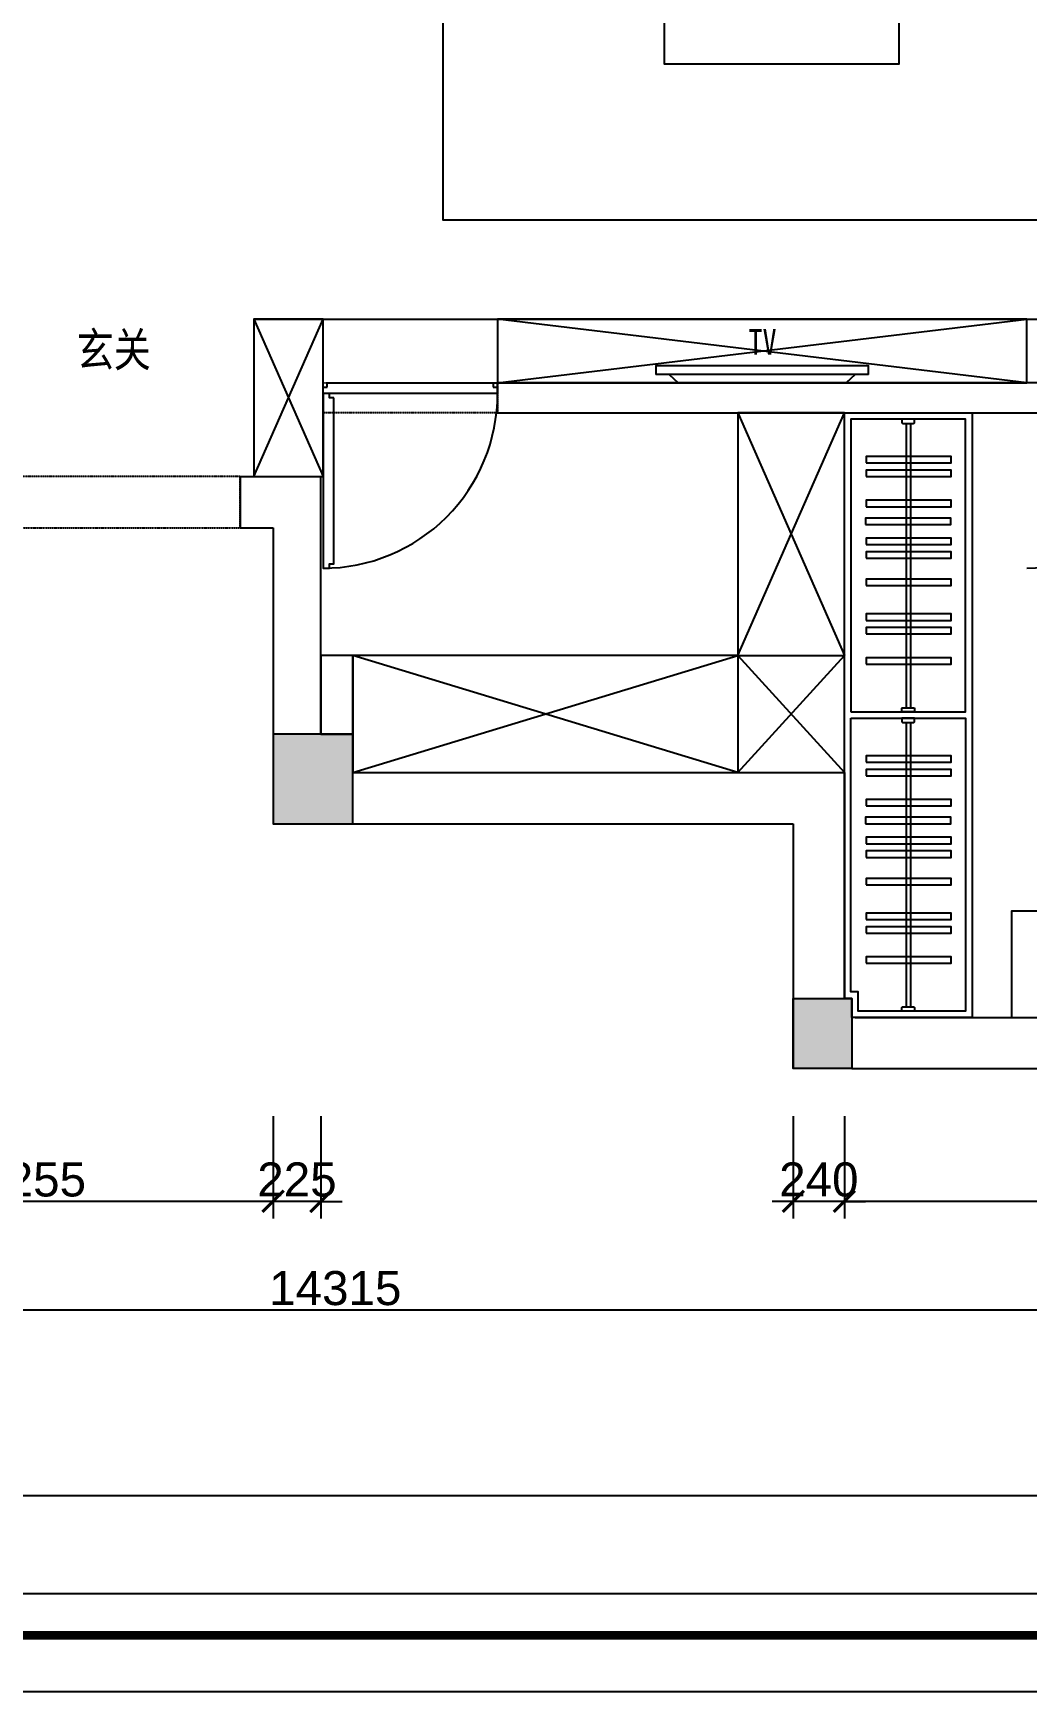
# Model space of a CAD drawing. Header units: millimetres. Extents: x 148889 to 229003, y -70503 to 111106.
# Drawn here: x 208928 to 213598, y -70503 to -62714 of the extents above; entities that cross this region are included whole.
import ezdxf
from ezdxf.enums import TextEntityAlignment as Align

# ---------------------------------------------------------------- set-up
doc = ezdxf.new("R2010")
doc.units = ezdxf.units.MM
doc.header["$PDMODE"] = 3
doc.linetypes.add('HIDDEN', pattern=[0.375, 0.25, -0.125])
for name, color, linetype in [('C-门套', 16, 'Continuous'), ('P-原墙线', 7, 'Continuous'), ('P-固定家具1(到顶)', 3, 'Continuous'), ('P-外部尺寸', 44, 'Continuous'), ('P-完成面', 1, 'Continuous'), ('P-文字', 3, 'Continuous'), ('P-新墙线', 4, 'Continuous'), ('P-活动家具', 3, 'Continuous'), ('P-门', 1, 'Continuous'), ('W-图框', 251, 'Continuous'), ('大墨图框', 4, 'Continuous')]:
    doc.layers.add(name, color=color, linetype=linetype)
doc.styles.add('Arial', font='arial.ttf')
doc.styles.add('H1', font='SimSun.ttf')
doc.styles.add('NAME-1', font='simhei_0.ttf')
doc.styles.add('NAME-2', font='swisse.ttf')
doc.dimstyles.new('1比80', dxfattribs={"dimscale": 80, "dimtxt": 2, "dimasz": 1.25, "dimexe": 1, "dimexo": 1, "dimgap": 0.25, "dimtad": 1, "dimdec": 0, "dimrnd": 0.005, "dimzin": 0, "dimdsep": 46, "dimtxsty": 'Arial', "dimblk": 'ARCHTICK', "dimcen": 0.125, "dimdle": 1, "dimclrd": 44, "dimclre": 44, "dimclrt": 50, "dimadec": 0, "dimazin": 0, "dimtfac": 1, "dimtdec": 0, "dimtix": 1, "dimtmove": 2, "dimatfit": 3, "dimldrblk": 'DOT', "dimfxl": 5, "dimfxlon": 1, "dimtvp": 1, "dimtolj": 1, "dimtzin": 0, "dimarcsym": 0})

# ---------------------------------------------------------------- blocks, each defined once
blk = doc.blocks.new('_ArchTick')
at = {"color": 0, "linetype": 'ByBlock', "const_width": 0.15}
blk.add_lwpolyline([(-0.5, -0.5), (0.5, 0.5)], dxfattribs=at)
blk = doc.blocks.new('*D300')
at = {"layer": 'Defpoints', "color": 0}
for p in [(212740.9, -67111.8), (217265.9, -67336.1), (212740.9, -68199.3)]:
    blk.add_point(p, dxfattribs=at)
at = {"layer": 'P-外部尺寸', "color": 44, "lineweight": -2}
for p, q in [((212740.9, -67799.3), (212740.9, -68279.3)), ((217265.9, -67799.3), (217265.9, -68279.3)), ((217345.9, -68199.3), (212660.9, -68199.3))]:
    blk.add_line(p, q, dxfattribs=at)
at = {"layer": 'P-外部尺寸', "color": 44, "lineweight": -2, "xscale": 100, "yscale": 100, "zscale": 100, "rotation": 180}
blk.add_blockref('_ArchTick', (212740.9, -68199.3), dxfattribs=at)
at = {"layer": 'P-外部尺寸', "color": 44, "lineweight": -2, "xscale": 100, "yscale": 100, "zscale": 100}
blk.add_blockref('_ArchTick', (217265.9, -68199.3), dxfattribs=at)
at = {"layer": 'P-外部尺寸', "color": 50, "insert": (215003.4, -68097.6), "char_height": 160, "attachment_point": 5, "style": 'Arial'}
blk.add_mtext('\\A1;4525', dxfattribs=at)
blk = doc.blocks.new('_Dot')
at = {"color": 0, "linetype": 'ByBlock', "lineweight": -2}
blk.add_line((-0.5, 0), (-1, 0), dxfattribs=at)
at = {"color": 0, "linetype": 'ByBlock', "const_width": 0.5}
blk.add_lwpolyline([(-0.25, 0, 1), (0.25, 0, 1)], format="xyb", close=True, dxfattribs=at)
blk = doc.blocks.new('*D301')
at = {"layer": 'Defpoints', "color": 0}
for p in [(212500.9, -67111.8), (212740.9, -67111.8), (212500.9, -68199.3)]:
    blk.add_point(p, dxfattribs=at)
at = {"layer": 'P-外部尺寸', "color": 44, "lineweight": -2}
for p, q in [((212500.9, -67799.3), (212500.9, -68279.3)), ((212740.9, -67799.3), (212740.9, -68279.3)), ((212500.9, -68199.3), (212400.9, -68199.3)), ((212740.9, -68199.3), (212500.9, -68199.3)), ((212740.9, -68199.3), (212840.9, -68199.3))]:
    blk.add_line(p, q, dxfattribs=at)
at = {"layer": 'P-外部尺寸', "color": 44, "lineweight": -2, "xscale": 100, "yscale": 100, "zscale": 100}
blk.add_blockref('_ArchTick', (212500.9, -68199.3), dxfattribs=at)
at = {"layer": 'P-外部尺寸', "color": 44, "lineweight": -2, "xscale": 100, "yscale": 100, "zscale": 100, "rotation": 180}
blk.add_blockref('_ArchTick', (212740.9, -68199.3), dxfattribs=at)
at = {"layer": 'P-外部尺寸', "color": 50, "insert": (212620.9, -68097.6), "char_height": 160, "attachment_point": 5, "style": 'Arial'}
blk.add_mtext('\\A1;240', dxfattribs=at)
blk = doc.blocks.new('*D302')
at = {"layer": 'Defpoints', "color": 0}
for p in [(210055.9, -65839.3), (210280.9, -65839.3), (210055.9, -68199.3)]:
    blk.add_point(p, dxfattribs=at)
at = {"layer": 'P-外部尺寸', "color": 44, "lineweight": -2}
for p, q in [((210055.9, -67799.3), (210055.9, -68279.3)), ((210280.9, -67799.3), (210280.9, -68279.3)), ((210055.9, -68199.3), (209955.9, -68199.3)), ((210280.9, -68199.3), (210055.9, -68199.3)), ((210280.9, -68199.3), (210380.9, -68199.3))]:
    blk.add_line(p, q, dxfattribs=at)
at = {"layer": 'P-外部尺寸', "color": 44, "lineweight": -2, "xscale": 100, "yscale": 100, "zscale": 100}
blk.add_blockref('_ArchTick', (210055.9, -68199.3), dxfattribs=at)
at = {"layer": 'P-外部尺寸', "color": 44, "lineweight": -2, "xscale": 100, "yscale": 100, "zscale": 100, "rotation": 180}
blk.add_blockref('_ArchTick', (210280.9, -68199.3), dxfattribs=at)
at = {"layer": 'P-外部尺寸', "color": 50, "insert": (210168.4, -68097.6), "char_height": 160, "attachment_point": 5, "style": 'Arial'}
blk.add_mtext('\\A1;225', dxfattribs=at)
blk = doc.blocks.new('*D303')
at = {"layer": 'Defpoints', "color": 0}
for p in [(207800.9, -65839.3), (210055.9, -65839.3), (207800.9, -68199.3)]:
    blk.add_point(p, dxfattribs=at)
at = {"layer": 'P-外部尺寸', "color": 44, "lineweight": -2}
for p, q in [((207800.9, -67799.3), (207800.9, -68279.3)), ((210055.9, -67799.3), (210055.9, -68279.3)), ((210135.9, -68199.3), (207720.9, -68199.3))]:
    blk.add_line(p, q, dxfattribs=at)
at = {"layer": 'P-外部尺寸', "color": 44, "lineweight": -2, "xscale": 100, "yscale": 100, "zscale": 100, "rotation": 180}
blk.add_blockref('_ArchTick', (207800.9, -68199.3), dxfattribs=at)
at = {"layer": 'P-外部尺寸', "color": 44, "lineweight": -2, "xscale": 100, "yscale": 100, "zscale": 100}
blk.add_blockref('_ArchTick', (210055.9, -68199.3), dxfattribs=at)
at = {"layer": 'P-外部尺寸', "color": 50, "insert": (208928.4, -68097.6), "char_height": 160, "attachment_point": 5, "style": 'Arial'}
blk.add_mtext('\\A1;2255', dxfattribs=at)
blk = doc.blocks.new('*D307')
at = {"layer": 'Defpoints', "color": 0}
for p in [(203190.9, -67799.3), (217505.9, -67799.3), (217505.9, -68709.5)]:
    blk.add_point(p, dxfattribs=at)
at = {"layer": 'P-外部尺寸', "color": 44, "lineweight": -2}
for p, q in [((203190.9, -68309.5), (203190.9, -68789.5)), ((217505.9, -68309.5), (217505.9, -68789.5)), ((203110.9, -68709.5), (217585.9, -68709.5))]:
    blk.add_line(p, q, dxfattribs=at)
at = {"layer": 'P-外部尺寸', "color": 44, "lineweight": -2, "xscale": 100, "yscale": 100, "zscale": 100, "rotation": 180}
blk.add_blockref('_ArchTick', (203190.9, -68709.5), dxfattribs=at)
at = {"layer": 'P-外部尺寸', "color": 44, "lineweight": -2, "xscale": 100, "yscale": 100, "zscale": 100}
blk.add_blockref('_ArchTick', (217505.9, -68709.5), dxfattribs=at)
at = {"layer": 'P-外部尺寸', "color": 50, "insert": (210348.4, -68607.7), "char_height": 160, "attachment_point": 5, "style": 'Arial'}
blk.add_mtext('\\A1;14315', dxfattribs=at)
blk = doc.blocks.new('sfbhsrdfbh')
at = {"layer": '大墨图框', "color": 4, "linetype": 'ByBlock', "ltscale": 100}
for points in [[(56.17, 280.38), (476.17, 280.38), (476.17, -16.59), (56.17, -16.59)], [(438.91, 274.48), (68.08, 274.48), (68.08, -8.51), (438.91, -8.51)]]:
    blk.add_lwpolyline(points, close=True, dxfattribs=at)
at = {"layer": '大墨图框', "color": 0, "const_width": 0.725}
blk.add_lwpolyline([(68.08, -11.95), (470.84, -11.95)], dxfattribs=at)
blk = doc.blocks.new('*U94')
at = {"color": 4}
blk.add_lwpolyline([(0, 0), (370.83, 0), (370.83, 8), (0, 8)], close=True, dxfattribs=at)
at = {"color": 2, "style": 'NAME-1'}
blk.add_attdef('FF', text='', height=3.5, dxfattribs=at).set_placement((4, 4), align=Align.MIDDLE)
at = {"color": 2, "style": 'NAME-2', "width": 1.2}
blk.add_attdef('PLAN', text='', height=3.5, dxfattribs=at).set_placement((10, 4), align=Align.MIDDLE_LEFT)
at = {"color": 2, "style": 'NAME-1'}
blk.add_attdef('平面布置图', text='', height=3.5, dxfattribs=at).set_placement((54.56, 4), align=Align.MIDDLE_LEFT)
blk.add_attdef('SCALE1:100/比例1:100', text='', height=3.5, dxfattribs=at).set_placement((370.83, 4), align=Align.MIDDLE_RIGHT)
blk = doc.blocks.new('A$C10130CDA')
at = {"layer": 'P-门'}
for p, q in [((0, 0), (0, 30)), ((0, 30), (20, 30)), ((820, 0), (0, 0)), ((20, 30), (20, 50)), ((20, 50), (800, 50)), ((800, 50), (800, 30)), ((800, 30), (820, 30)), ((820, 30), (820, 0))]:
    blk.add_line(p, q, dxfattribs=at)
blk = doc.blocks.new('A$C6DFF2702')
for p, q in [((0, 40), (1000, 40)), ((62.8, 40), (104.7, 0)), ((937.2, 40), (895.3, 0))]:
    blk.add_line(p, q)
for points in [[(0, 40), (0, 80), (1000, 80), (1000, 40)], [(895.3, 0), (104.7, 0)]]:
    blk.add_lwpolyline(points)
blk = doc.blocks.new('A$C435F4F1D')
at = {"layer": 'P-活动家具', "xscale": -1}
blk.add_blockref('A$C6DFF2702', (1000, 0), dxfattribs=at)
at = {"layer": 'P-文字', "style": 'H1', "width": 0.8}
blk.add_text('TV', height=120, dxfattribs=at).set_placement((436.6, 133))
blk = doc.blocks.new('A$C7EE014FC')
at = {"color": 252, "ltscale": 3}
for centre, radius, start, end in [((785.8, 1646.4), 679.6, 118.97694, 154.84408), ((371.4, 395.3), 212.6, 171.81466, 293.5953)]:
    blk.add_arc(centre, radius, start, end, dxfattribs=at)
at = {"color": 252, "ltscale": 3, "extrusion": (0, 0, -1)}
blk.add_ellipse((328.8, 2082.6), major_axis=(-158.5, -152.9), ratio=0.45088, start_param=-1.570796, end_param=4.712389, dxfattribs=at)
at = {"color": 252, "ltscale": 3}
blk.add_ellipse((328.8, 318.3), major_axis=(-158.5, 152.9), ratio=0.45088, start_param=-1.570796, end_param=4.712389, dxfattribs=at)
at = {"layer": 'P-活动家具'}
for p, q in [((0, 2400), (950.1, 2400)), ((0, 0), (0, 2400)), ((950.1, 2400), (950.1, 2271)), ((154.7, 170), (154.7, 2230)), ((175.2, 2250.5), (929.6, 2250.5)), ((950.1, 170), (950.1, 2230)), ((950.1, 1200), (154.7, 1200)), ((929.6, 149.5), (175.2, 149.5)), ((175.2, 149.5), (929.6, 149.5)), ((950.1, 0), (950.1, 129)), ((0, 0), (950.1, 0))]:
    blk.add_line(p, q, dxfattribs=at)
for centre, start, end in [((929.6, 2271), 270, 0), ((175.2, 2230), 90, 180.00317), ((929.6, 2230), 0, 90), ((175.2, 170), 179.99683, 270), ((929.6, 170), 270, 0), ((929.6, 129), 0, 90)]:
    blk.add_arc(centre, 20.5, start, end, dxfattribs=at)
blk = doc.blocks.new('A$C0F331B38')
at = {"layer": 'P-活动家具'}
for p, q in [((0, 850), (0, 721)), ((850.1, 850), (0, 850)), ((850.1, 0), (850.1, 850)), ((0, 170), (0, 680)), ((674.9, 700.5), (20.5, 700.5)), ((561.4, 700.5), (561.4, 149.5)), ((695.4, 170), (695.4, 680)), ((0, 0), (0, 129)), ((20.5, 149.5), (674.9, 149.5)), ((674.9, 149.5), (20.5, 149.5)), ((850.1, 0), (0, 0))]:
    blk.add_line(p, q, dxfattribs=at)
for centre, start, end in [((20.5, 721), 180, 270), ((20.5, 680), 90, 180), ((674.9, 680), 359.99683, 90), ((20.5, 170), 180, 270), ((674.9, 170), 270, 0.00317), ((20.5, 129), 90, 180)]:
    blk.add_arc(centre, 20.5, start, end, dxfattribs=at)
blk = doc.blocks.new('A$C22EE4B40')
at = {"layer": 'P-新墙线', "color": 252}
for points in [[(631.5, 234.9), (0, 234.9), (0, 3491.3), (1302.1, 3491.3)], [(1975.8, 3491.3), (2539.8, 3491.3)], [(2788.3, 3254.3), (2788.3, 3063.1)], [(2788.3, 663.1), (2788.3, 462.8)], [(809.4, 234.9), (631.5, 234.9)], [(2537.9, 234.9), (1659.4, 234.9)]]:
    blk.add_lwpolyline(points, dxfattribs=at)
at = {"layer": 'P-活动家具'}
for points in [[(1681.7, 1350.3), (731.7, 1350.3), (731.7, 2450.3), (1681.7, 2450.3)], [(1659.4, 629.8), (1659.4, -10.7), (809.4, -10.7), (809.4, 629.8)]]:
    blk.add_lwpolyline(points, close=True, dxfattribs=at)
for centre in [(2734.8, 3447), (2734.8, 270.1)]:
    blk.add_circle(centre, 200, dxfattribs=at)
at = {"rotation": 53.1708397505404}
blk.add_blockref('A$C0F331B38', (1733.7, 3168.1), dxfattribs=at)
at = {"layer": 'P-活动家具', "extrusion": (0, 0, -1), "zscale": -1}
blk.add_blockref('A$C7EE014FC', (-3040.4, 663.1), dxfattribs=at)

msp = doc.modelspace()

# ---------------------------------------------------------------- hatches: boundary and pattern name
at = {"layer": 'P-原墙线'}
h = msp.add_hatch(color=8, dxfattribs=at)
h.dxf.hatch_style = 1
h.paths.add_polyline_path([(214675.9, -56581.1), (214675.9, -56891.1), (215085.9, -56891.1), (215085.9, -56581.1)])
h.paths.add_polyline_path([(214975.9, -60051.1), (214675.9, -60051.1), (214675.9, -60551.1), (214975.9, -60551.1)])
h.paths.add_polyline_path([(215075.9, -63926.1), (214675.9, -63926.1), (214675.9, -64276.1), (215075.9, -64276.1)])
h.paths.add_polyline_path([(216245.9, -64276.1), (216895.9, -64276.1), (216895.9, -63926.1), (216245.9, -63926.1)])
h.paths.add_polyline_path([(210055.9, -66006.1), (210055.9, -66426.1), (210430.9, -66426.1), (210430.9, -66006.1)])
h.paths.add_polyline_path([(212500.9, -67576.1), (212775.9, -67576.1), (212775.9, -67246.1), (212500.9, -67246.1)])
h.paths.add_polyline_path([(216245.9, -67336.1), (216245.9, -67576.1), (216895.9, -67576.1), (216895.9, -67336.1)])
h.paths.add_polyline_path([(204880.9, -65886.1), (204400.9, -65886.1), (204400.9, -66276.1), (204880.9, -66276.1)])
h.paths.add_polyline_path([(203430.9, -63806.1), (203430.9, -63556.1), (202860.9, -63556.1), (202860.9, -63806.1)])
h.paths.add_polyline_path([(202860.9, -60541.1), (202860.9, -60901.1), (203290.9, -60901.1), (203290.9, -60541.1)])
h.paths.add_polyline_path([(207180.9, -60811.1), (207180.9, -60491.1), (206760.9, -60491.1), (206760.9, -60811.1)])
h.paths.add_polyline_path([(209965.9, -60811.1), (210290.9, -60811.1), (210290.9, -60181.1), (209965.9, -60181.1)])
h.paths.add_polyline_path([(209185.9, -56581.1), (208945.9, -56581.1), (208945.9, -56941.1), (209185.9, -56941.1)])
h.paths.add_polyline_path([(207190.9, -57801.1), (207190.9, -57561.1), (206770.9, -57561.1), (206770.9, -57801.1)])
h.paths.add_polyline_path([(204890.9, -57561.1), (204460.9, -57561.1), (204460.9, -57801.1), (204890.9, -57801.1)])

# ---------------------------------------------------------------- linework, layer by layer
at = {"layer": 'C-门套', "linetype": 'HIDDEN'}
for points in [[(210290.9, -64356.1), (211110.9, -64356.1), (211110.9, -64496.1), (210290.9, -64496.1)], [(208820.9, -65036.1), (209900.9, -65036.1), (209900.9, -64796.1), (208820.9, -64796.1)]]:
    msp.add_lwpolyline(points, close=True, dxfattribs=at)
at = {"layer": 'P-原墙线'}
for p, q in [((209900.9, -64796.1), (210170.9, -64796.1)), ((209900.9, -64796.1), (209900.9, -65036.1)), ((209900.9, -64796.1), (209900.9, -65036.1)), ((210280.9, -66006.1), (210280.9, -64796.1)), ((209900.9, -65036.1), (210055.9, -65036.1)), ((210055.9, -65036.1), (210055.9, -66426.1)), ((210280.9, -66006.1), (210430.9, -66006.1)), ((210430.9, -66006.1), (210430.9, -66186.1)), ((210430.9, -66186.1), (212740.9, -66186.1)), ((212740.9, -66186.1), (212740.9, -67246.1)), ((210055.9, -66426.1), (212500.9, -66426.1)), ((212500.9, -66426.1), (212500.9, -67576.1)), ((212740.9, -67246.1), (212775.9, -67246.1)), ((212775.9, -67246.1), (212775.9, -67336.1)), ((212790.9, -67336.1), (217265.9, -67336.1)), ((212775.9, -67576.1), (216245.9, -67576.1))]:
    msp.add_line(p, q, dxfattribs=at)
for points in [[(210430.9, -66006.1), (210055.9, -66006.1), (210055.9, -66426.1), (210430.9, -66426.1)], [(212500.9, -67246.1), (212775.9, -67246.1), (212775.9, -67576.1), (212500.9, -67576.1)]]:
    msp.add_lwpolyline(points, close=True, dxfattribs=at)
at = {"layer": 'P-固定家具1(到顶)'}
for p, q in [((209965.9, -64056.1), (214675.9, -64056.1)), ((212740.9, -64496.1), (212240.9, -64496.1)), ((212240.9, -64496.1), (212240.9, -65636.1)), ((212740.9, -65636.1), (212740.9, -64496.1)), ((212240.9, -65636.1), (210430.9, -65636.1)), ((210430.9, -65636.1), (210430.9, -66186.1)), ((212740.9, -66186.1), (212740.9, -65636.1)), ((210430.9, -66006.1), (210430.9, -66186.1)), ((210430.9, -66186.1), (212740.9, -66186.1))]:
    msp.add_line(p, q, dxfattribs=at)
at = {"layer": 'P-固定家具1(到顶)', "color": 252}
for p, q in [((209965.9, -64796.1), (210290.9, -64056.1)), ((209965.9, -64056.1), (210290.9, -64796.1)), ((211110.9, -64356.1), (213598.4, -64056.1, 116.6)), ((213598.4, -64356.1, 116.6), (211110.9, -64056.1)), ((212240.9, -65636.1), (212740.9, -64496.1)), ((212240.9, -64496.1), (212740.9, -65636.1)), ((213030.9, -64546.1), (213030.9, -65881.1)), ((213050.9, -64546.1), (213050.9, -65881.1)), ((210430.9, -66186.1), (212240.9, -65636.1)), ((212240.9, -66186.1), (210430.9, -65636.1)), ((212240.9, -65636.1), (212740.9, -66186.1)), ((212240.9, -65636.1), (212240.9, -66186.1)), ((212240.9, -66186.1), (212740.9, -65636.1)), ((212240.9, -65636.1), (212740.9, -65636.1)), ((213030.9, -65951.1), (213030.9, -67286.1)), ((213050.9, -65951.1), (213050.9, -67286.1))]:
    msp.add_line(p, q, dxfattribs=at)
at = {"layer": 'P-固定家具1(到顶)'}
for points in [[(209965.9, -64796.1), (210290.9, -64796.1), (210290.9, -64056.1), (209965.9, -64056.1)], [(211110.9, -64356.1), (213598.4, -64356.1), (213598.4, -64056.1), (211110.9, -64056.1)], [(210430.9, -65636.1), (210280.9, -65636.1), (210280.9, -66006.1), (210430.9, -66006.1)]]:
    msp.add_lwpolyline(points, close=True, dxfattribs=at)
msp.add_lwpolyline([(212740.9, -64496.1), (213340.9, -64496.1), (213340.9, -67336.1), (212775.9, -67336.1), (212775.9, -67246.1), (212740.9, -67246.1), (212740.9, -64496.1)], dxfattribs=at)
at = {"layer": 'P-固定家具1(到顶)', "color": 252}
for points in [[(212770.9, -65901.1), (213310.9, -65901.1), (213310.9, -64526.1), (212805.9, -64526.1), (212805.9, -64526.1), (212770.9, -64526.1)], [(212842.8, -64731.7), (213242.8, -64731.7), (213242.8, -64701.7), (212842.8, -64701.7)], [(212842.8, -64795.8), (213242.8, -64795.8), (213242.8, -64765.8), (212842.8, -64765.8)], [(212842.8, -64937.2), (213242.8, -64937.2), (213242.8, -64907.2), (212842.8, -64907.2)], [(212840.9, -65020.8), (213240.9, -65020.8), (213240.9, -64990.8), (212840.9, -64990.8)], [(212842.8, -65114.9), (213242.8, -65114.9), (213242.8, -65084.9), (212842.8, -65084.9)], [(212842.8, -65179), (213242.8, -65179), (213242.8, -65149), (212842.8, -65149)], [(212842.8, -65308.1), (213242.8, -65308.1), (213242.8, -65278.1), (212842.8, -65278.1)], [(212842.8, -65470.9), (213242.8, -65470.9), (213242.8, -65440.9), (212842.8, -65440.9)], [(212842.8, -65535), (213242.8, -65535), (213242.8, -65505), (212842.8, -65505)], [(212842.8, -65676.4), (213242.8, -65676.4), (213242.8, -65646.4), (212842.8, -65646.4)], [(212770.9, -65931.1), (213310.9, -65931.1), (213310.9, -67306.1), (212805.9, -67306.1), (212805.9, -67216.1), (212770.9, -67216.1)], [(212842.8, -66136.7), (213242.8, -66136.7), (213242.8, -66106.7), (212842.8, -66106.7)], [(212842.8, -66200.8), (213242.8, -66200.8), (213242.8, -66170.8), (212842.8, -66170.8)], [(212842.8, -66342.2), (213242.8, -66342.2), (213242.8, -66312.2), (212842.8, -66312.2)], [(212840.9, -66425.8), (213240.9, -66425.8), (213240.9, -66395.8), (212840.9, -66395.8)], [(212842.8, -66519.9), (213242.8, -66519.9), (213242.8, -66489.9), (212842.8, -66489.9)], [(212842.8, -66584), (213242.8, -66584), (213242.8, -66554), (212842.8, -66554)], [(212842.8, -66713.1), (213242.8, -66713.1), (213242.8, -66683.1), (212842.8, -66683.1)], [(212842.8, -66875.9), (213242.8, -66875.9), (213242.8, -66845.9), (212842.8, -66845.9)], [(212842.8, -66940), (213242.8, -66940), (213242.8, -66910), (212842.8, -66910)], [(212842.8, -67081.4), (213242.8, -67081.4), (213242.8, -67051.4), (212842.8, -67051.4)]]:
    msp.add_lwpolyline(points, close=True, dxfattribs=at)
for points in [[(213010.9, -64526.1), (213010.9, -64541.1, 0.414214), (213015.9, -64546.1), (213065.9, -64546.1, 0.414214), (213070.9, -64541.1), (213070.9, -64526.1)], [(213010.9, -65901.1), (213010.9, -65886.1, -0.414214), (213015.9, -65881.1), (213065.9, -65881.1, -0.414214), (213070.9, -65886.1), (213070.9, -65901.1)], [(213010.9, -65931.1), (213010.9, -65946.1, 0.414214), (213015.9, -65951.1), (213065.9, -65951.1, 0.414214), (213070.9, -65946.1), (213070.9, -65931.1)], [(213010.9, -67306.1), (213010.9, -67291.1, -0.414214), (213015.9, -67286.1), (213065.9, -67286.1, -0.414214), (213070.9, -67291.1), (213070.9, -67306.1)]]:
    msp.add_lwpolyline(points, format="xyb", close=True, dxfattribs=at)
at = {"layer": 'P-新墙线'}
for p, q in [((211110.9, -64496.1), (211110.9, -64356.1)), ((214675.9, -64356.1), (211110.9, -64356.1)), ((211110.9, -64496.1), (215075.9, -64496.1))]:
    msp.add_line(p, q, dxfattribs=at)
at = {"layer": 'P-活动家具'}
msp.add_lwpolyline([(214625.9, -67336.1), (214625.9, -66836.1), (213525.9, -66836.1), (213525.9, -67336.1)], close=True, dxfattribs=at)
at = {"layer": 'P-门', "color": 8}
msp.add_lwpolyline([(210340.9, -64426.1), (210320.9, -64426.1), (210320.9, -64406.1), (210290.9, -64406.1), (210290.9, -65216.1), (210291.3, -65226.1), (210321.3, -65226.1), (210321.3, -65206.1), (210340.9, -65206.1), (210340.9, -64426.1)], dxfattribs=at)
for centre in [(210291.3, -64406.4), (213598.8, -64406.4, 116.6)]:
    msp.add_arc(centre, 819.7, 269.97675, 0.02313, dxfattribs=at)

# ---------------------------------------------------------------- block references
at = {"layer": 'P-完成面'}
msp.add_blockref('A$C10130CDA', (210290.9, -64406.1), dxfattribs=at)
at = {"layer": 'P-活动家具', "rotation": 90}
msp.add_blockref('A$C22EE4B40', (214346.6, -63591.4, 116.6), dxfattribs=at)
at = {"layer": 'P-活动家具'}
msp.add_blockref('A$C435F4F1D', (211854.7, -64356.1), dxfattribs=at)
at = {"layer": 'W-图框', "xscale": 57.19999999999709, "yscale": 57.19999999999709, "zscale": 57.20000000000001}
msp.add_blockref('*U94', (199270.7, -70040.5), dxfattribs=at)
at = {"layer": '大墨图框', "xscale": 57.19999999999709, "yscale": 57.19999999999709, "zscale": 57.2}
msp.add_blockref('sfbhsrdfbh', (195376.4, -69553.6), dxfattribs=at)

# ---------------------------------------------------------------- texts
at = {"layer": 'P-文字', "style": 'H1', "width": 0.8}
msp.add_text('玄关', height=160, dxfattribs=at).set_placement((209132.5, -64279.7))

# ---------------------------------------------------------------- dimensions: what is measured, and where the dimension line sits
at = {"layer": 'P-外部尺寸'}
for base, p1, p2, picture, middle in [((207800.9, -68199.3), (210055.9, -65839.3), (207800.9, -65839.3), '*D303', (208928.4, -68097.6)), ((210055.9, -68199.3), (210280.9, -65839.3), (210055.9, -65839.3), '*D302', (210168.4, -68097.6)), ((212500.9, -68199.3), (212740.9, -67111.8), (212500.9, -67111.8), '*D301', (212620.9, -68097.6)), ((212740.9, -68199.3), (217265.9, -67336.1), (212740.9, -67111.8), '*D300', (215003.4, -68097.6)), ((217505.9, -68709.5), (203190.9, -67799.3), (217505.9, -67799.3), '*D307', (210348.4, -68607.7))]:
    dim = msp.add_linear_dim(base=base, p1=p1, p2=p2, dimstyle='1比80', dxfattribs=at)
    dim.commit()
    dim.dimension.update_dxf_attribs({"geometry": picture, "text_midpoint": middle})

doc.saveas('drawing.dxf')
